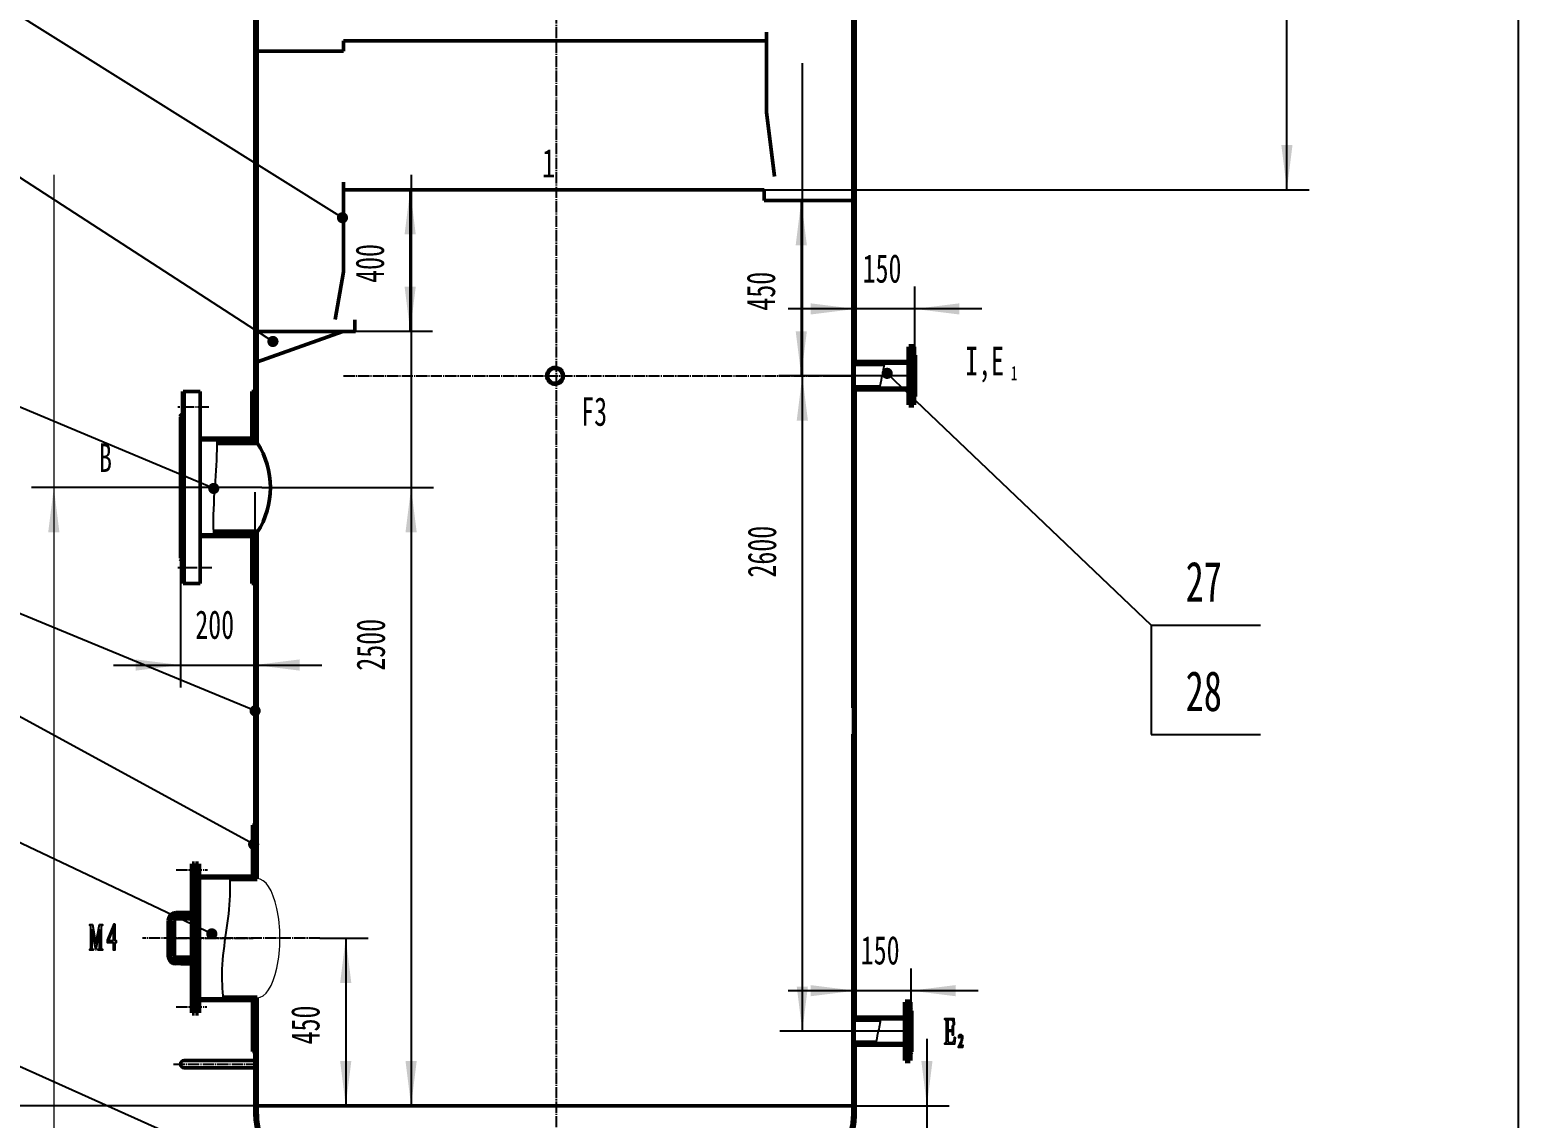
# Model space of a CAD drawing. Header units: millimetres. Extents: x -8910 to 8910, y -12615 to 12615.
# Drawn here: x -6605 to -2606, y -8583 to -5659 of the extents above; entities that cross this region are included whole.
import ezdxf

# ---------------------------------------------------------------- set-up
doc = ezdxf.new("R2010")
doc.units = ezdxf.units.MM
doc.linetypes.add('EB_DASH', pattern=[6, 3, -3])
doc.linetypes.add('EB_DASHDOT', pattern=[39, 30, -3, 3, -3])
for name, color, linetype, lineweight in [('CAXA0', 7, 'Continuous', 50), ('CAXA1', 1, 'EB_DASHDOT', 25), ('CAXA2', 6, 'EB_DASH', 25), ('CAXA3', 7, 'Continuous', 25), ('CAXA4', 3, 'Continuous', 15)]:
    doc.layers.add(name, color=color, linetype=linetype, lineweight=lineweight)
doc.styles.add('UserTxtStyle1', font='FSGB2312.ttf', dxfattribs={"width": 0.667})
doc.styles.add('标准', font='FSGB2312.ttf', dxfattribs={"width": 0.667})
doc.dimstyles.new('标准', dxfattribs={"dimtxt": 3.5, "dimasz": 4, "dimexe": 2, "dimexo": 0, "dimtad": 1, "dimdsep": 46, "dimtxsty": '标准', "dimcen": 0, "dimdle": 6, "dimaunit": 1, "dimazin": 2, "dimtfac": 1, "dimtdec": 3, "dimtmove": 0, "dimatfit": 3, "dimfxl": 0, "dimtolj": 1, "dimtzin": 0, "dimarcsym": 0})

# ---------------------------------------------------------------- blocks, each defined once
blk = doc.blocks.new('*CAXBLOCK46')
at = {"layer": 'CAXA4', "linetype": 'Continuous', "lineweight": 25, "transparency": 16777216}
for points in [[(-6200.5, -7365.3), (-6320.5, -7380.3), (-6320.5, -7350.3)], [(-6000.5, -7365.3), (-5880.5, -7380.3), (-5880.5, -7350.3)]]:
    blk.add_hatch(color=0, dxfattribs=at).paths.add_polyline_path(points, flags=0)
at = {"layer": 'CAXA4', "color": 0, "linetype": 'Continuous', "lineweight": 25, "transparency": 16777216}
for p, q in [((-6000.5, -6901.5), (-6000.5, -7425.3)), ((-6200.5, -7078.2), (-6200.5, -7425.3)), ((-6380.5, -7365.3), (-5820.5, -7365.3))]:
    blk.add_line(p, q, dxfattribs=at)
at = {"layer": 'CAXA4', "color": 0, "linetype": 'Continuous', "lineweight": 25, "transparency": 16777216, "insert": (-6160.6, -7218.4), "char_height": 76.6, "attachment_point": 1, "style": '标准'}
blk.add_mtext('\\fFangSong_GB2312|b0|i0|p34;200', dxfattribs=at)
blk = doc.blocks.new('*CAXBLOCK1112')
at = {"layer": 'CAXA4', "linetype": 'Continuous', "lineweight": 25, "transparency": 16777216}
for points in [[(-4532.6, -6118), (-4547.6, -6238), (-4517.6, -6238)], [(-4532.6, -6588.7), (-4547.6, -6468.7), (-4517.6, -6468.7)]]:
    blk.add_hatch(color=0, dxfattribs=at).paths.add_polyline_path(points, flags=0)
at = {"layer": 'CAXA4', "color": 0, "linetype": 'Continuous', "lineweight": 25, "transparency": 16777216}
for p, q in [((-4632.1, -6118), (-4472.6, -6118)), ((-4532.6, -6118), (-4532.6, -6588.7)), ((-4394.1, -6588.7), (-4592.6, -6588.7))]:
    blk.add_line(p, q, dxfattribs=at)
at = {"layer": 'CAXA4', "color": 0, "linetype": 'Continuous', "lineweight": 25, "transparency": 16777216, "insert": (-4679.5, -6413.5), "char_height": 76.6, "attachment_point": 1, "rotation": 90, "style": '标准'}
blk.add_mtext('\\fFangSong_GB2312|b0|i0|p34;450', dxfattribs=at)
blk = doc.blocks.new('*CAXBLOCK1919')
at = {"layer": 'CAXA4', "linetype": 'Continuous', "lineweight": 25, "transparency": 16777216}
for points in [[(-4387.7, -6408.9), (-4507.7, -6393.9), (-4507.7, -6423.9)], [(-4227.7, -6408.9), (-4107.7, -6393.9), (-4107.7, -6423.9)]]:
    blk.add_hatch(color=0, dxfattribs=at).paths.add_polyline_path(points, flags=0)
at = {"layer": 'CAXA4', "color": 0, "linetype": 'Continuous', "lineweight": 25, "transparency": 16777216}
for p, q in [((-4387.7, -6938.7), (-4387.7, -6348.9)), ((-4227.7, -6533.5), (-4227.7, -6348.9)), ((-4047.7, -6408.9), (-4567.7, -6408.9))]:
    blk.add_line(p, q, dxfattribs=at)
at = {"layer": 'CAXA4', "color": 0, "linetype": 'Continuous', "lineweight": 25, "transparency": 16777216, "insert": (-4367.7, -6261.9), "char_height": 76.6, "attachment_point": 1, "style": 'UserTxtStyle1'}
blk.add_mtext('\\fFangSong_GB2312|b0|i0|p34;150', dxfattribs=at)
blk = doc.blocks.new('CAXBLOCK29')
at = {"layer": 'CAXA4', "attachment_point": 1, "style": '标准'}
for s, insert, char_height in [('\\fFangSong_GB2312|b0|i0|p34;I,E', (-4092.1, -6510.5), 76.6), ('\\fFangSong_GB2312|b0|i0|p34;1', (-3969.2, -6562.1), 38.3)]:
    blk.add_mtext(s, dxfattribs=dict(at, insert=insert, char_height=char_height))
blk = doc.blocks.new('*CAXBLOCK4746')
at = {"layer": 'CAXA4', "linetype": 'Continuous', "lineweight": 25, "transparency": 16777216}
for points in [[(-5583.4, -6088.7), (-5568.4, -6208.7), (-5598.4, -6208.7)], [(-5583.4, -6469.1), (-5568.4, -6349.1), (-5598.4, -6349.1)]]:
    blk.add_hatch(color=0, dxfattribs=at).paths.add_polyline_path(points, flags=0)
at = {"layer": 'CAXA4', "color": 0, "linetype": 'Continuous', "lineweight": 25, "transparency": 16777216}
for p, q in [((-5762.1, -6088.7), (-5523.4, -6088.7)), ((-5583.4, -6469.1), (-5583.4, -6088.7)), ((-5730.6, -6469.1), (-5523.4, -6469.1))]:
    blk.add_line(p, q, dxfattribs=at)
at = {"layer": 'CAXA4', "color": 0, "linetype": 'Continuous', "lineweight": 25, "transparency": 16777216, "insert": (-5730.4, -6338.9), "char_height": 76.6, "attachment_point": 1, "rotation": 90, "style": 'UserTxtStyle1'}
blk.add_mtext('\\fFangSong_GB2312|b0|i0|p34;400', dxfattribs=at)
blk = doc.blocks.new('CAXBLOCK50', base_point=(-7712, -6344))
at = {"layer": 'CAXA0', "linetype": 'Continuous', "lineweight": 25}
blk.add_hatch(color=0, dxfattribs=at).paths.add_polyline_path([(-6096.2, -6891), (-6096.4, -6888.7), (-6096.9, -6886.4), (-6097.8, -6884.2), (-6099, -6882.2), (-6100.6, -6880.4), (-6102.4, -6878.9), (-6104.4, -6877.7), (-6106.5, -6876.8), (-6108.8, -6876.2), (-6111.2, -6876), (-6113.5, -6876.2), (-6115.8, -6876.8), (-6118, -6877.7), (-6120, -6878.9), (-6121.8, -6880.4), (-6123.3, -6882.2), (-6124.5, -6884.2), (-6125.4, -6886.4), (-6126, -6888.7), (-6126.2, -6891), (-6126, -6893.4), (-6125.4, -6895.7), (-6124.5, -6897.8), (-6123.3, -6899.9), (-6121.8, -6901.6), (-6120, -6903.2), (-6118, -6904.4), (-6115.8, -6905.3), (-6113.5, -6905.9), (-6111.2, -6906), (-6108.8, -6905.9), (-6106.5, -6905.3), (-6104.4, -6904.4), (-6102.4, -6903.2), (-6100.6, -6901.6), (-6099, -6899.9), (-6097.8, -6897.8), (-6096.9, -6895.7), (-6096.4, -6893.4)], flags=0)
at = {"layer": 'CAXA0', "color": 0, "linetype": 'Continuous', "lineweight": 25}
for p, q in [((-7418, -6344), (-7712, -6344)), ((-6111.2, -6891), (-7418, -6344))]:
    blk.add_line(p, q, dxfattribs=at)
at = {"layer": 'CAXA0', "color": 0, "linetype": 'Continuous', "lineweight": 25, "insert": (-7589.6, -6173.5), "char_height": 107.3, "attachment_point": 1, "style": '标准'}
blk.add_mtext('\\fFangSong_GB2312|b0|i0|p34;9', dxfattribs=at)
blk = doc.blocks.new('CAXBLOCK51', base_point=(-7712, -6050))
at = {"layer": 'CAXA0', "color": 0, "linetype": 'Continuous', "lineweight": 25}
for p, q in [((-7418, -6050), (-7712, -6050)), ((-7418, -6344), (-7418, -6050))]:
    blk.add_line(p, q, dxfattribs=at)
at = {"layer": 'CAXA0', "color": 0, "linetype": 'Continuous', "lineweight": 25, "insert": (-7619.4, -5879.5), "char_height": 107.3, "attachment_point": 1, "style": '标准'}
blk.add_mtext('\\fFangSong_GB2312|b0|i0|p34;10', dxfattribs=at)
blk = doc.blocks.new('CAXBLOCK49', base_point=(-6111.2, -6891))
at = {"layer": 'CAXA0', "color": 0, "linetype": 'Continuous', "lineweight": 70}
for name, p in [('CAXBLOCK51', (-7712, -6050)), ('CAXBLOCK50', (-7712, -6344))]:
    blk.add_blockref(name, p, dxfattribs=at)
blk = doc.blocks.new('CAXBLOCK53', base_point=(-7712, -5547.6))
at = {"layer": 'CAXA0', "linetype": 'Continuous', "lineweight": 25}
blk.add_hatch(color=0, dxfattribs=at).paths.add_polyline_path([(-5937, -6496.3), (-5937.2, -6494), (-5937.8, -6491.7), (-5938.7, -6489.5), (-5939.9, -6487.5), (-5941.4, -6485.7), (-5943.2, -6484.2), (-5945.2, -6483), (-5947.4, -6482.1), (-5949.7, -6481.5), (-5952, -6481.3), (-5954.4, -6481.5), (-5956.7, -6482.1), (-5958.9, -6483), (-5960.9, -6484.2), (-5962.7, -6485.7), (-5964.2, -6487.5), (-5965.4, -6489.5), (-5966.3, -6491.7), (-5966.9, -6494), (-5967, -6496.3), (-5966.9, -6498.7), (-5966.3, -6501), (-5965.4, -6503.1), (-5964.2, -6505.1), (-5962.7, -6506.9), (-5960.9, -6508.5), (-5958.9, -6509.7), (-5956.7, -6510.6), (-5954.4, -6511.1), (-5952, -6511.3), (-5949.7, -6511.1), (-5947.4, -6510.6), (-5945.2, -6509.7), (-5943.2, -6508.5), (-5941.4, -6506.9), (-5939.9, -6505.1), (-5938.7, -6503.1), (-5937.8, -6501), (-5937.2, -6498.7)], flags=0)
at = {"layer": 'CAXA0', "color": 0, "linetype": 'Continuous', "lineweight": 25}
for p, q in [((-7418, -5547.6), (-7712, -5547.6)), ((-5952, -6496.3), (-7418, -5547.6))]:
    blk.add_line(p, q, dxfattribs=at)
at = {"layer": 'CAXA0', "color": 0, "linetype": 'Continuous', "lineweight": 25, "insert": (-7619.4, -5377.2), "char_height": 107.3, "attachment_point": 1, "style": '标准'}
blk.add_mtext('\\fFangSong_GB2312|b0|i0|p34;11', dxfattribs=at)
blk = doc.blocks.new('CAXBLOCK52', base_point=(-5952, -6496.3))
at = {"layer": 'CAXA0', "color": 0, "linetype": 'ByBlock', "lineweight": -2}
blk.add_blockref('CAXBLOCK53', (-7712, -5547.6), dxfattribs=at)
blk = doc.blocks.new('CAXBLOCK55', base_point=(-7712, -5132.1))
at = {"layer": 'CAXA0', "linetype": 'Continuous', "lineweight": 25}
blk.add_hatch(color=0, dxfattribs=at).paths.add_polyline_path([(-5750.2, -6163.9), (-5750.4, -6161.6), (-5751, -6159.3), (-5751.9, -6157.1), (-5753.1, -6155.1), (-5754.6, -6153.3), (-5756.4, -6151.8), (-5758.4, -6150.6), (-5760.6, -6149.7), (-5762.9, -6149.1), (-5765.2, -6148.9), (-5767.6, -6149.1), (-5769.9, -6149.7), (-5772.1, -6150.6), (-5774.1, -6151.8), (-5775.8, -6153.3), (-5777.4, -6155.1), (-5778.6, -6157.1), (-5779.5, -6159.3), (-5780.1, -6161.6), (-5780.2, -6163.9), (-5780.1, -6166.3), (-5779.5, -6168.6), (-5778.6, -6170.7), (-5777.4, -6172.7), (-5775.8, -6174.5), (-5774.1, -6176.1), (-5772.1, -6177.3), (-5769.9, -6178.2), (-5767.6, -6178.7), (-5765.2, -6178.9), (-5762.9, -6178.7), (-5760.6, -6178.2), (-5758.4, -6177.3), (-5756.4, -6176.1), (-5754.6, -6174.5), (-5753.1, -6172.7), (-5751.9, -6170.7), (-5751, -6168.6), (-5750.4, -6166.3)], flags=0)
at = {"layer": 'CAXA0', "color": 0, "linetype": 'Continuous', "lineweight": 25}
for p, q in [((-7418, -5132.1), (-7712, -5132.1)), ((-5765.2, -6163.9), (-7418, -5132.1))]:
    blk.add_line(p, q, dxfattribs=at)
at = {"layer": 'CAXA0', "color": 0, "linetype": 'Continuous', "lineweight": 25, "insert": (-7619.4, -4961.7), "char_height": 107.3, "attachment_point": 1, "style": '标准'}
blk.add_mtext('\\fFangSong_GB2312|b0|i0|p34;12', dxfattribs=at)
blk = doc.blocks.new('CAXBLOCK54', base_point=(-5765.2, -6163.9))
at = {"layer": 'CAXA0', "color": 0, "linetype": 'ByBlock', "lineweight": -2}
blk.add_blockref('CAXBLOCK55', (-7712, -5132.1), dxfattribs=at)
blk = doc.blocks.new('CAXBLOCK78', base_point=(-3298.5, -7258.1))
at = {"layer": 'CAXA0', "linetype": 'Continuous', "lineweight": 25}
blk.add_hatch(color=0, dxfattribs=at).paths.add_polyline_path([(-4287, -6582), (-4287.1, -6579.6), (-4287.7, -6577.3), (-4288.6, -6575.2), (-4289.8, -6573.2), (-4291.3, -6571.4), (-4293.1, -6569.8), (-4295.1, -6568.6), (-4297.3, -6567.7), (-4299.6, -6567.2), (-4302, -6567), (-4304.3, -6567.2), (-4306.6, -6567.7), (-4308.8, -6568.6), (-4310.8, -6569.8), (-4312.6, -6571.4), (-4314.1, -6573.2), (-4315.3, -6575.2), (-4316.2, -6577.3), (-4316.8, -6579.6), (-4317, -6582), (-4316.8, -6584.3), (-4316.2, -6586.6), (-4315.3, -6588.8), (-4314.1, -6590.8), (-4312.6, -6592.6), (-4310.8, -6594.1), (-4308.8, -6595.3), (-4306.6, -6596.2), (-4304.3, -6596.8), (-4302, -6597), (-4299.6, -6596.8), (-4297.3, -6596.2), (-4295.1, -6595.3), (-4293.1, -6594.1), (-4291.3, -6592.6), (-4289.8, -6590.8), (-4288.6, -6588.8), (-4287.7, -6586.6), (-4287.1, -6584.3)], flags=0)
at = {"layer": 'CAXA0', "color": 0, "linetype": 'Continuous', "lineweight": 25}
for p, q in [((-4302, -6582), (-3592.5, -7258.1)), ((-3592.5, -7258.1), (-3298.5, -7258.1))]:
    blk.add_line(p, q, dxfattribs=at)
at = {"layer": 'CAXA0', "color": 0, "linetype": 'Continuous', "lineweight": 25, "insert": (-3499.9, -7087.6), "char_height": 107.3, "attachment_point": 1, "style": '标准'}
blk.add_mtext('\\fFangSong_GB2312|b0|i0|p34;27', dxfattribs=at)
blk = doc.blocks.new('CAXBLOCK79', base_point=(-3298.5, -7552.1))
at = {"layer": 'CAXA0', "color": 0, "linetype": 'Continuous', "lineweight": 25}
for p, q in [((-3592.5, -7258.1), (-3592.5, -7552.1)), ((-3592.5, -7552.1), (-3298.5, -7552.1))]:
    blk.add_line(p, q, dxfattribs=at)
at = {"layer": 'CAXA0', "color": 0, "linetype": 'Continuous', "lineweight": 25, "insert": (-3499.9, -7381.6), "char_height": 107.3, "attachment_point": 1, "style": '标准'}
blk.add_mtext('\\fFangSong_GB2312|b0|i0|p34;28', dxfattribs=at)
blk = doc.blocks.new('CAXBLOCK77', base_point=(-4302, -6582))
at = {"layer": 'CAXA0', "color": 0, "linetype": 'Continuous', "lineweight": 70}
for name, p in [('CAXBLOCK78', (-3298.5, -7258.1)), ('CAXBLOCK79', (-3298.5, -7552.1))]:
    blk.add_blockref(name, p, dxfattribs=at)
blk = doc.blocks.new('*CAXBLOCK137136')
at = {"layer": 'CAXA0', "linetype": 'Continuous', "lineweight": 25, "transparency": 16777216}
for points in [[(-3227.8, -2488.7), (-3212.8, -2608.7), (-3242.8, -2608.7)], [(-3227.8, -6088.7), (-3212.8, -5968.7), (-3242.8, -5968.7)]]:
    blk.add_hatch(color=0, dxfattribs=at).paths.add_polyline_path(points, flags=0)
at = {"layer": 'CAXA0', "color": 0, "linetype": 'Continuous', "lineweight": 25, "transparency": 16777216}
for p, q in [((-4626.1, -2488.7), (-3167.8, -2488.7)), ((-3227.8, -6088.7), (-3227.8, -2488.7)), ((-4632.1, -6088.7), (-3167.8, -6088.7))]:
    blk.add_line(p, q, dxfattribs=at)
at = {"layer": 'CAXA0', "color": 0, "linetype": 'Continuous', "lineweight": 25, "transparency": 16777216, "insert": (-3390.4, -4605), "char_height": 105, "attachment_point": 1, "rotation": 90, "style": '标准'}
blk.add_mtext('\\fFangSong_GB2312|b0|i0|p34;13*500=6500', dxfattribs=at)
blk = doc.blocks.new('CAXBLOCK140', base_point=(-7712, -7076.3))
at = {"layer": 'CAXA0', "linetype": 'Continuous', "lineweight": 25}
blk.add_hatch(color=0, dxfattribs=at).paths.add_polyline_path([(-5988.9, -7846.8), (-5989.1, -7844.5), (-5989.6, -7842.2), (-5990.5, -7840), (-5991.7, -7838), (-5993.3, -7836.2), (-5995.1, -7834.7), (-5997.1, -7833.5), (-5999.2, -7832.6), (-6001.5, -7832), (-6003.9, -7831.8), (-6006.2, -7832), (-6008.5, -7832.6), (-6010.7, -7833.5), (-6012.7, -7834.7), (-6014.5, -7836.2), (-6016, -7838), (-6017.2, -7840), (-6018.1, -7842.2), (-6018.7, -7844.5), (-6018.9, -7846.8), (-6018.7, -7849.2), (-6018.1, -7851.5), (-6017.2, -7853.7), (-6016, -7855.7), (-6014.5, -7857.4), (-6012.7, -7859), (-6010.7, -7860.2), (-6008.5, -7861.1), (-6006.2, -7861.7), (-6003.9, -7861.8), (-6001.5, -7861.7), (-5999.2, -7861.1), (-5997.1, -7860.2), (-5995.1, -7859), (-5993.3, -7857.4), (-5991.7, -7855.7), (-5990.5, -7853.7), (-5989.6, -7851.5), (-5989.1, -7849.2)], flags=0)
at = {"layer": 'CAXA0', "color": 0, "linetype": 'Continuous', "lineweight": 25}
for p, q in [((-7418, -7076.3), (-7712, -7076.3)), ((-6003.9, -7846.8), (-7418, -7076.3))]:
    blk.add_line(p, q, dxfattribs=at)
at = {"layer": 'CAXA0', "color": 0, "linetype": 'Continuous', "lineweight": 25, "insert": (-7589.6, -6905.9), "char_height": 107.3, "attachment_point": 1, "style": '标准'}
blk.add_mtext('\\fFangSong_GB2312|b0|i0|p34;7', dxfattribs=at)
blk = doc.blocks.new('CAXBLOCK141', base_point=(-7712, -7470.4))
at = {"layer": 'CAXA0', "linetype": 'Continuous', "lineweight": 25}
blk.add_hatch(color=0, dxfattribs=at).paths.add_polyline_path([(-6101.2, -8087.4), (-6101.4, -8085), (-6101.9, -8082.7), (-6102.8, -8080.6), (-6104, -8078.6), (-6105.6, -8076.8), (-6107.4, -8075.2), (-6109.4, -8074), (-6111.5, -8073.1), (-6113.8, -8072.6), (-6116.2, -8072.4), (-6118.5, -8072.6), (-6120.8, -8073.1), (-6123, -8074), (-6125, -8075.2), (-6126.8, -8076.8), (-6128.3, -8078.6), (-6129.5, -8080.6), (-6130.5, -8082.7), (-6131, -8085), (-6131.2, -8087.4), (-6131, -8089.7), (-6130.5, -8092), (-6129.5, -8094.2), (-6128.3, -8096.2), (-6126.8, -8098), (-6125, -8099.5), (-6123, -8100.7), (-6120.8, -8101.6), (-6118.5, -8102.2), (-6116.2, -8102.4), (-6113.8, -8102.2), (-6111.5, -8101.6), (-6109.4, -8100.7), (-6107.4, -8099.5), (-6105.6, -8098), (-6104, -8096.2), (-6102.8, -8094.2), (-6101.9, -8092), (-6101.4, -8089.7)], flags=0)
at = {"layer": 'CAXA0', "color": 0, "linetype": 'Continuous', "lineweight": 25}
for p, q in [((-7418, -7470.4), (-7712, -7470.4)), ((-6116.2, -8087.4), (-7418, -7470.4))]:
    blk.add_line(p, q, dxfattribs=at)
at = {"layer": 'CAXA0', "color": 0, "linetype": 'Continuous', "lineweight": 25, "insert": (-7589.6, -7300), "char_height": 107.3, "attachment_point": 1, "style": '标准'}
blk.add_mtext('\\fFangSong_GB2312|b0|i0|p34;6', dxfattribs=at)
blk = doc.blocks.new('CAXBLOCK142', base_point=(-7712, -8092.3))
at = {"layer": 'CAXA0', "linetype": 'Continuous', "lineweight": 25}
blk.add_hatch(color=0, dxfattribs=at).paths.add_polyline_path([(-5859.6, -8783.3), (-5859.7, -8781), (-5860.3, -8778.7), (-5861.2, -8776.5), (-5862.4, -8774.5), (-5863.9, -8772.7), (-5865.7, -8771.2), (-5867.7, -8769.9), (-5869.9, -8769), (-5872.2, -8768.5), (-5874.6, -8768.3), (-5876.9, -8768.5), (-5879.2, -8769), (-5881.4, -8769.9), (-5883.4, -8771.2), (-5885.2, -8772.7), (-5886.7, -8774.5), (-5887.9, -8776.5), (-5888.8, -8778.7), (-5889.4, -8781), (-5889.6, -8783.3), (-5889.4, -8785.7), (-5888.8, -8787.9), (-5887.9, -8790.1), (-5886.7, -8792.1), (-5885.2, -8793.9), (-5883.4, -8795.4), (-5881.4, -8796.7), (-5879.2, -8797.6), (-5876.9, -8798.1), (-5874.6, -8798.3), (-5872.2, -8798.1), (-5869.9, -8797.6), (-5867.7, -8796.7), (-5865.7, -8795.4), (-5863.9, -8793.9), (-5862.4, -8792.1), (-5861.2, -8790.1), (-5860.3, -8787.9), (-5859.7, -8785.7)], flags=0)
at = {"layer": 'CAXA0', "color": 0, "linetype": 'Continuous', "lineweight": 25}
for p, q in [((-7418, -8092.3), (-7712, -8092.3)), ((-5874.6, -8783.3), (-7418, -8092.3))]:
    blk.add_line(p, q, dxfattribs=at)
at = {"layer": 'CAXA0', "color": 0, "linetype": 'Continuous', "lineweight": 25, "insert": (-7589.6, -7921.9), "char_height": 107.3, "attachment_point": 1, "style": '标准'}
blk.add_mtext('\\fFangSong_GB2312|b0|i0|p34;5', dxfattribs=at)
blk = doc.blocks.new('CAXBLOCK143', base_point=(-7712, -8551.3))
at = {"layer": 'CAXA0', "linetype": 'Continuous', "lineweight": 25}
blk.add_hatch(color=0, dxfattribs=at).paths.add_polyline_path([(-5977.9, -9499), (-5978.1, -9496.6), (-5978.6, -9494.3), (-5979.5, -9492.2), (-5980.8, -9490.2), (-5982.3, -9488.4), (-5984.1, -9486.8), (-5986.1, -9485.6), (-5988.3, -9484.7), (-5990.6, -9484.2), (-5992.9, -9484), (-5995.2, -9484.2), (-5997.5, -9484.7), (-5999.7, -9485.6), (-6001.7, -9486.8), (-6003.5, -9488.4), (-6005, -9490.2), (-6006.3, -9492.2), (-6007.2, -9494.3), (-6007.7, -9496.6), (-6007.9, -9499), (-6007.7, -9501.3), (-6007.2, -9503.6), (-6006.3, -9505.8), (-6005, -9507.8), (-6003.5, -9509.6), (-6001.7, -9511.1), (-5999.7, -9512.3), (-5997.5, -9513.3), (-5995.2, -9513.8), (-5992.9, -9514), (-5990.6, -9513.8), (-5988.3, -9513.3), (-5986.1, -9512.3), (-5984.1, -9511.1), (-5982.3, -9509.6), (-5980.8, -9507.8), (-5979.5, -9505.8), (-5978.6, -9503.6), (-5978.1, -9501.3)], flags=0)
at = {"layer": 'CAXA0', "color": 0, "linetype": 'Continuous', "lineweight": 25}
for p, q in [((-7418, -8551.3), (-7712, -8551.3)), ((-5992.9, -9499), (-7418, -8551.3))]:
    blk.add_line(p, q, dxfattribs=at)
at = {"layer": 'CAXA0', "color": 0, "linetype": 'Continuous', "lineweight": 25, "insert": (-7589.6, -8380.9), "char_height": 107.3, "attachment_point": 1, "style": '标准'}
blk.add_mtext('\\fFangSong_GB2312|b0|i0|p34;4', dxfattribs=at)
blk = doc.blocks.new('CAXBLOCK148', base_point=(-4112.8, -8349.4))
at = {"layer": 'CAXA0', "color": 0, "linetype": 'ByBlock', "lineweight": -2}
blk.add_lwpolyline([(-4107.1, -8389), (-4101.7, -8389), (-4101, -8388.8), (-4100.4, -8388.3), (-4099.8, -8387.4), (-4099.3, -8386.1), (-4098.4, -8386.1), (-4099.8, -8392.3), (-4110.1, -8392.3), (-4110.1, -8391), (-4107.2, -8385.1), (-4104.7, -8379.7), (-4103.1, -8375.5), (-4102.2, -8371.8), (-4101.9, -8368.2), (-4102, -8364.9), (-4102.5, -8362.3), (-4103.5, -8360.7), (-4105, -8360.1), (-4106.5, -8360.6), (-4107.6, -8362.1), (-4108.3, -8364), (-4108.6, -8365.5), (-4108.7, -8366.9), (-4109.5, -8366.9), (-4109.3, -8364), (-4108.9, -8361.4), (-4108, -8359.4), (-4106.9, -8358), (-4105.6, -8357.3), (-4104.3, -8357.2), (-4103.1, -8357.3), (-4101.9, -8358.2), (-4100.6, -8360.1), (-4099.7, -8363.1), (-4099.4, -8367.1), (-4099.9, -8371.7), (-4101.3, -8376.5), (-4103.2, -8381.1), (-4105.1, -8385.2), (-4107.1, -8389)], dxfattribs=at)
blk = doc.blocks.new('CAXBLOCK149', base_point=(-4150.4, -8297.8))
at = {"layer": 'CAXA0', "color": 0, "linetype": 'ByBlock', "lineweight": -2}
blk.add_lwpolyline([(-4123.3, -8331.4), (-4124.1, -8326.1), (-4125, -8321.8), (-4126.2, -8319.7), (-4127.4, -8318.7), (-4138.6, -8318.7), (-4138.6, -8345.3), (-4135.2, -8345.3), (-4132.2, -8345.3), (-4130, -8345.3), (-4128.2, -8345.3), (-4127.4, -8344.1), (-4126.7, -8342.2), (-4126.3, -8338.8), (-4126, -8334.7), (-4124.4, -8334.7), (-4124.4, -8359.3), (-4126, -8359.3), (-4126.3, -8355.6), (-4126.7, -8352.5), (-4127.5, -8350.7), (-4128.5, -8349.4), (-4131.8, -8349.4), (-4134.7, -8349.4), (-4136.8, -8349.4), (-4138.6, -8349.4), (-4138.6, -8375.7), (-4138.2, -8377.5), (-4137.5, -8378.9), (-4136.1, -8379.4), (-4134.5, -8379.4), (-4129.7, -8379.4), (-4125.8, -8378.6), (-4123.6, -8376.3), (-4122.3, -8373), (-4121.4, -8369.1), (-4120.6, -8365), (-4118.9, -8365.8), (-4121.4, -8383.5), (-4147.3, -8383.5), (-4147.3, -8381), (-4146, -8381), (-4144.7, -8380.5), (-4143.7, -8378.9), (-4142.7, -8376.9), (-4142.7, -8321.6), (-4143.2, -8319.3), (-4144.1, -8317.6), (-4145.6, -8317), (-4147.3, -8317), (-4147.3, -8314.6), (-4122.5, -8314.6), (-4121.6, -8331.4), (-4123.3, -8331.4)], dxfattribs=at)
blk = doc.blocks.new('CAXBLOCK150', base_point=(-6401.5, -8045.4))
at = {"layer": 'CAXA0', "color": 0, "linetype": 'ByBlock', "lineweight": -2}
for points in [[(-6376.7, -8060.6), (-6376.7, -8104.8), (-6372.8, -8104.8), (-6372.8, -8111.4), (-6376.7, -8111.4), (-6376.7, -8131.1), (-6380.8, -8131.1), (-6380.8, -8111.4), (-6396.3, -8111.4), (-6396.3, -8104), (-6378.8, -8060.6), (-6376.7, -8060.6)], [(-6380.8, -8104.8), (-6380.8, -8070.8), (-6393.9, -8104.8), (-6380.8, -8104.8)]]:
    blk.add_lwpolyline(points, dxfattribs=at)
blk = doc.blocks.new('CAXBLOCK151', base_point=(-6444.2, -8045.4))
at = {"layer": 'CAXA0', "color": 0, "linetype": 'ByBlock', "lineweight": -2}
blk.add_lwpolyline([(-6417.9, -8124.9), (-6417.9, -8076.1), (-6428.3, -8130.3), (-6438.7, -8076.1), (-6438.7, -8124.1), (-6438.5, -8126.4), (-6437.8, -8128.1), (-6436.5, -8128.6), (-6434.9, -8128.6), (-6434.9, -8131.1), (-6443.9, -8131.1), (-6443.9, -8128.6), (-6442.8, -8128.6), (-6441.9, -8128.1), (-6441.5, -8126.6), (-6441.2, -8124.5), (-6441.2, -8069.2), (-6441.2, -8066.9), (-6441.5, -8065.2), (-6442.6, -8064.7), (-6443.9, -8064.7), (-6443.9, -8062.2), (-6436.8, -8062.2), (-6427.5, -8113), (-6418.2, -8062.2), (-6410.3, -8062.2), (-6410.3, -8064.7), (-6412.1, -8064.7), (-6413.4, -8065.3), (-6413.8, -8067.3), (-6413.8, -8070), (-6413.8, -8125.3), (-6413.6, -8127), (-6413, -8128.2), (-6411.8, -8128.6), (-6410.3, -8128.6), (-6410.3, -8131.1), (-6421.2, -8131.1), (-6421.2, -8128.6), (-6419.9, -8128.6), (-6418.8, -8128.2), (-6418.2, -8126.8), (-6417.9, -8124.9)], dxfattribs=at)
blk = doc.blocks.new('CAXBLOCK152', base_point=(-7718.4, -6899.7))
at = {"layer": 'CAXA0', "linetype": 'Continuous', "lineweight": 25}
blk.add_hatch(color=0, dxfattribs=at).paths.add_polyline_path([(-5985, -7488.3), (-5985.1, -7486), (-5985.7, -7483.7), (-5986.6, -7481.5), (-5987.8, -7479.5), (-5989.4, -7477.7), (-5991.1, -7476.2), (-5993.2, -7474.9), (-5995.3, -7474), (-5997.6, -7473.5), (-6000, -7473.3), (-6002.3, -7473.5), (-6004.6, -7474), (-6006.8, -7474.9), (-6008.8, -7476.2), (-6010.6, -7477.7), (-6012.1, -7479.5), (-6013.3, -7481.5), (-6014.2, -7483.7), (-6014.8, -7486), (-6015, -7488.3), (-6014.8, -7490.7), (-6014.2, -7492.9), (-6013.3, -7495.1), (-6012.1, -7497.1), (-6010.6, -7498.9), (-6008.8, -7500.4), (-6006.8, -7501.7), (-6004.6, -7502.6), (-6002.3, -7503.1), (-6000, -7503.3), (-5997.6, -7503.1), (-5995.3, -7502.6), (-5993.2, -7501.7), (-5991.1, -7500.4), (-5989.4, -7498.9), (-5987.8, -7497.1), (-5986.6, -7495.1), (-5985.7, -7492.9), (-5985.1, -7490.7)], flags=0)
at = {"layer": 'CAXA0', "color": 0, "linetype": 'Continuous', "lineweight": 25}
for p, q in [((-7424.4, -6899.7), (-7718.4, -6899.7)), ((-6000, -7488.3), (-7424.4, -6899.7))]:
    blk.add_line(p, q, dxfattribs=at)
at = {"layer": 'CAXA0', "color": 0, "linetype": 'Continuous', "lineweight": 25, "insert": (-7596, -6729.3), "char_height": 107.3, "attachment_point": 1, "style": '标准'}
blk.add_mtext('\\fFangSong_GB2312|b0|i0|p34;8', dxfattribs=at)

msp = doc.modelspace()

# ---------------------------------------------------------------- hatches: boundary and pattern name
at = {"layer": 'CAXA4', "linetype": 'Continuous', "lineweight": 25}
for points in [[(-4529.798, -6588.664), (-4544.798, -6708.664), (-4514.798, -6708.664)], [(-6540.836, -6888.627), (-6555.836, -7008.627), (-6525.836, -7008.627)], [(-5580.848, -6888.627), (-5595.848, -7008.627), (-5565.848, -7008.627)], [(-5756.506, -8099.043), (-5771.506, -8219.043), (-5741.506, -8219.043)], [(-4529.798, -8349.051), (-4544.798, -8229.051), (-4514.798, -8229.051)], [(-4387.679, -8239.945), (-4507.679, -8224.945), (-4507.679, -8254.945)], [(-4237.695, -8239.945), (-4117.695, -8224.945), (-4117.695, -8254.945)], [(-5756.506, -8549.043), (-5771.506, -8429.043), (-5741.506, -8429.043)], [(-5580.848, -8549.043), (-5595.848, -8429.043), (-5565.848, -8429.043)], [(-4195.061, -8549.043), (-4210.061, -8429.043), (-4180.061, -8429.043)]]:
    msp.add_hatch(color=256, dxfattribs=at).paths.add_polyline_path(points, flags=0)

# ---------------------------------------------------------------- linework, layer by layer
at = {"layer": 'CAXA0'}
for p, q in [((-4394.079, -7480.524), (-4394.079, 2146.024)), ((-5994.079, -2248.651), (-5994.079, -6576.651)), ((-5994.079, -6768.627), (-5994.079, -2248.651)), ((-4387.679, -6553.064), (-4387.679, -2499.4)), ((-4387.679, -2499.4), (-4387.679, -6553.064)), ((-6000.479, -4278.464), (-6000.479, -6571.851)), ((-6000.479, -6759.027), (-6000.479, -4285.672)), ((-4626.079, -5665.722), (-4626.079, -5880.24)), ((-5762.079, -5716.739), (-5994.079, -5716.739)), ((-5762.079, -5688.672), (-4626.079, -5688.672)), ((-5762.079, -5688.672), (-5762.079, -5716.739)), ((-4626.079, -5880.24), (-4604.761, -6053.33)), ((-5762.079, -6068.748), (-5762.079, -6309.509)), ((-5762.079, -6088.672), (-4632.079, -6088.672)), ((-4632.079, -6088.672), (-4632.079, -6117.988)), ((-4632.079, -6117.988), (-4394.079, -6117.988)), ((-5762.079, -6309.509), (-5784.74, -6436.992)), ((-5732.199, -6437.896), (-5732.199, -6469.11)), ((-5730.583, -6469.11), (-5996.199, -6469.11)), ((-5764.199, -6469.11), (-5996.199, -6551.829)), ((-6147.664, -6630.627), (-6193.264, -6630.627)), ((-6147.664, -7146.627), (-6147.664, -6630.627)), ((-6008.479, -6759.027), (-6008.479, -6630.627)), ((-6000.479, -6630.627), (-6008.479, -6630.627)), ((-4387.679, -7030.663), (-4387.679, -6624.264)), ((-4387.679, -6624.264), (-4387.679, -6938.664)), ((-6200.464, -6699.027), (-6200.464, -7078.227)), ((-6008.479, -7018.227), (-6008.479, -7146.627)), ((-6000.479, -7018.227), (-6000.479, -7547.22)), ((-6000.479, -7489.849), (-6000.479, -7018.227)), ((-5994.079, -7008.627), (-5994.079, -7547.22)), ((-5994.079, -7489.812), (-5994.079, -7008.627)), ((-4387.679, -7009.864), (-4387.679, -7547.22)), ((-4387.679, -7480.487), (-4387.679, -7009.864)), ((-6193.264, -7146.627), (-6147.664, -7146.627)), ((-6008.479, -7146.627), (-6000.479, -7146.627)), ((-6000.479, -7934.254), (-6000.479, -7547.22)), ((-6000.479, -7547.22), (-6000.479, -7934.254)), ((-5994.079, -7939.054), (-5994.079, -7543.625)), ((-5994.079, -7547.235), (-5994.079, -7939.054)), ((-4394.079, -8569.043), (-4394.079, -7550.949)), ((-4387.679, -8313.451), (-4387.679, -7546.918)), ((-4387.679, -7550.963), (-4387.679, -8313.451)), ((-6006.879, -7795.054), (-6000.479, -7795.054)), ((-6006.879, -7934.254), (-6006.879, -7795.054)), ((-6006.879, -8263.854), (-6006.879, -8403.054)), ((-6000.479, -8575.376), (-6000.479, -8263.854)), ((-6000.479, -8263.854), (-6000.479, -8549.043)), ((-5994.079, -8574.793), (-5994.079, -8259.054)), ((-5994.079, -8259.054), (-5994.079, -8549.043)), ((-4387.679, -8384.651), (-4387.679, -8569.043)), ((-4387.679, -8549.043), (-4387.679, -8384.651)), ((-6190.43, -8427.258), (-6000.43, -8427.258)), ((-6006.879, -8403.054), (-6000.479, -8403.054)), ((-6006.83, -8427.258), (-6000.43, -8427.258)), ((-6190.43, -8447.258), (-6000.43, -8447.258)), ((-5994.079, -8549.043), (-4394.079, -8549.043)), ((-4394.079, -8549.043), (-5994.079, -8549.043))]:
    msp.add_line(p, q, dxfattribs=at)
at = {"layer": 'CAXA0', "linetype": 'Continuous', "lineweight": 70}
for p, q in [((-6193.264, -6630.627), (-6193.264, -7146.627)), ((-6200.464, -6699.027), (-6193.264, -6691.827)), ((-5994.079, -6759.027), (-6147.664, -6759.027)), ((-5994.079, -6768.627), (-6102.474, -6768.627)), ((-5994.079, -7018.227), (-6147.664, -7018.227)), ((-5994.079, -7008.627), (-6112.027, -7008.627)), ((-6200.464, -7078.227), (-6193.264, -7085.427)), ((-6169.307, -7899.01), (-6169.307, -8299.592)), ((-6169.307, -7899.054), (-6162.907, -7899.054)), ((-6162.907, -7899.01), (-6162.907, -8299.592)), ((-6160.507, -7899.054), (-6152.106, -7899.054)), ((-6160.507, -7899.054), (-6154.107, -7899.054)), ((-6158.107, -7899.054), (-6158.107, -7898.783)), ((-6152.507, -7899.01), (-6152.507, -8269.836)), ((-6162.975, -7924.68), (-6160.533, -7924.68)), ((-6161.707, -7924.68), (-6161.707, -8273.428)), ((-6160.533, -7924.68), (-6160.533, -7933.034)), ((-6160.507, -7934.254), (-5994.079, -7934.254)), ((-6068.227, -7939.054), (-5994.079, -7939.054)), ((-6169.307, -8032.654), (-6212.507, -8032.654)), ((-6231.707, -8051.854), (-6231.707, -8148.732)), ((-6218.907, -8051.854), (-6218.907, -8146.254)), ((-6169.307, -8045.454), (-6212.507, -8045.454)), ((-6169.307, -8152.654), (-6212.507, -8152.654)), ((-6212.507, -8152.654), (-6169.307, -8152.654)), ((-6169.307, -8165.454), (-6212.507, -8165.454)), ((-6199.707, -8165.454), (-6169.307, -8165.454)), ((-6162.975, -8273.428), (-6160.533, -8273.428)), ((-6160.533, -8273.428), (-6160.533, -8265.074)), ((-6152.507, -8263.854), (-5994.079, -8263.854)), ((-6152.507, -8299.098), (-6152.507, -8263.854)), ((-6152.507, -8263.854), (-6152.507, -8299.592)), ((-6086.305, -8259.054), (-5994.079, -8259.054)), ((-6169.307, -8299.054), (-6162.907, -8299.054)), ((-6160.507, -8299.054), (-6152.106, -8299.054)), ((-6160.507, -8299.054), (-6154.107, -8299.054)), ((-6160.507, -8299.054), (-6154.107, -8299.054)), ((-6160.507, -8299.054), (-6154.107, -8299.054)), ((-6160.507, -8299.054), (-6154.107, -8299.054)), ((-6158.107, -8299.054), (-6158.107, -8299.325))]:
    msp.add_line(p, q, dxfattribs=at)
at = {"layer": 'CAXA0'}
for radius in [22.5, 20]:
    msp.add_circle((-5194.079, -6588.672), radius, dxfattribs=at)
for centre, radius, start, end in [((-6180.067, -6888.627), 221.34, 327.16972, 32.83028), ((-6190.43, -8437.258), 10, 90, 270)]:
    msp.add_arc(centre, radius, start, end, dxfattribs=at)
at = {"layer": 'CAXA0', "linetype": 'Continuous', "lineweight": 70}
for centre, radius, start, end in [((-6212.507, -8051.854), 19.2, 90, 180), ((-6212.507, -8051.854), 6.4, 90, 180), ((-6212.507, -8146.254), 19.2, 180, 270), ((-6212.507, -8146.254), 6.4, 180, 270), ((-6212.507, -8146.254), 6.4, 180, 270)]:
    msp.add_arc(centre, radius, start, end, dxfattribs=at)
at = {"layer": 'CAXA0', "lineweight": 20}
msp.add_ellipse((-5994.079, -8099.054), major_axis=(0, 160), ratio=0.38051559, start_param=3.14159265, end_param=6.28318531, dxfattribs=at)
at = {"layer": 'CAXA0'}
for points, weights in [([(-5257.679, -8974.178), (-6000.479, -8944.561), (-6000.479, -8569.043)], [0.96957629779, 0.723203241486, 1]), ([(-4387.679, -8569.043), (-4387.679, -8944.561), (-5130.479, -8974.178)], [1, 0.723203241486, 0.96957629779])]:
    msp.add_rational_spline(points, weights, degree=2, dxfattribs=at)
msp.add_rational_spline([(-4394.079, -8569.043), (-4394.079, -8969.043), (-5194.079, -8969.043), (-5994.079, -8969.043), (-5994.079, -8569.043)], [1, 0.707106781187, 1, 0.707106781187, 1], degree=2, knots=[0, 0, 0, 968.82050461, 968.82050461, 1937.64100921, 1937.64100921, 1937.64100921], dxfattribs=at)
at = {"layer": 'CAXA1', "linetype": 'EB_DASHDOT', "lineweight": 25}
for p, q in [((-5190.879, 11781.29), (-5190.879, -10560.357)), ((-4246.103, -6524.664), (-4225.303, -6524.664)), ((-4221.029, -6588.664), (-4428.747, -6588.664)), ((-6124.413, -6672.627), (-6207.664, -6672.627)), ((-4246.103, -6652.664), (-4225.303, -6652.664)), ((-5981.955, -6888.627), (-6245.361, -6888.627)), ((-6116.35, -7104.627), (-6207.664, -7104.627)), ((-4256.095, -8285.051), (-4235.295, -8285.051)), ((-4231.02, -8349.051), (-4438.738, -8349.051)), ((-6218.857, -8437.258), (-6000.43, -8437.258)), ((-4256.095, -8413.051), (-4235.295, -8413.051))]:
    msp.add_line(p, q, dxfattribs=at)
at = {"layer": 'CAXA1'}
for p, q in [((-5762.079, -6588.672), (-4394.079, -6588.672)), ((-4455.441, -6588.64), (-4394.079, -6588.64)), ((-5981.955, -6888.672), (-5873.611, -6888.672)), ((-5825.725, -8099.043), (-6302.878, -8099.043))]:
    msp.add_line(p, q, dxfattribs=at)
at = {"layer": 'CAXA1', "color": 1, "linetype": 'EB_DASHDOT', "lineweight": 25}
for p, q in [((-6211.783, -7915.054), (-6127.918, -7915.054)), ((-6225.307, -8051.854), (-6225.307, -8139.854)), ((-6212.507, -8039.054), (-6169.307, -8039.054)), ((-6211.783, -8099.054), (-6005.439, -8099.054)), ((-6212.507, -8159.054), (-6169.307, -8159.054)), ((-6206.107, -8159.054), (-6169.307, -8159.054)), ((-6211.783, -8283.054), (-6129.394, -8283.054))]:
    msp.add_line(p, q, dxfattribs=at)
at = {"layer": 'CAXA1', "color": 7, "linetype": 'Continuous', "lineweight": 70}
msp.add_line((-6160.507, -7899.01), (-6160.507, -8299.592), dxfattribs=at)
at = {"layer": 'CAXA1', "color": 1, "linetype": 'EB_DASHDOT', "lineweight": 25}
for centre, start, end in [((-6212.507, -8051.854), 90, 180), ((-6212.507, -8146.254), 180, 270)]:
    msp.add_arc(centre, 12.8, start, end, dxfattribs=at)
at = {"layer": 'CAXA2', "linetype": 'Continuous', "lineweight": 70}
for p, q in [((-6169.307, -7907.854), (-6162.907, -7907.854)), ((-6160.507, -7907.854), (-6152.507, -7907.854)), ((-6169.307, -7922.254), (-6162.907, -7922.254)), ((-6160.507, -7922.254), (-6152.507, -7922.254)), ((-6169.307, -8275.854), (-6162.907, -8275.854)), ((-6160.507, -8275.854), (-6152.507, -8275.854)), ((-6169.307, -8290.254), (-6162.907, -8290.254)), ((-6160.507, -8290.254), (-6152.507, -8290.254))]:
    msp.add_line(p, q, dxfattribs=at)
at = {"layer": 'CAXA3', "color": 3, "linetype": 'Continuous', "lineweight": 25}
msp.add_line((-2606.356, 12221.067), (-2606.356, -10517.043), dxfattribs=at)
at = {"layer": 'CAXA3', "linetype": 'Continuous', "lineweight": 25}
for p, q in [((-4394.079, -8569.043), (-4394.079, -4192.348)), ((-4394.079, -8575.96), (-4394.079, -4192.895)), ((-5994.079, -6576.651), (-5994.079, -5031.944)), ((-4387.679, -6553.064), (-4387.679, -5032.492))]:
    msp.add_line(p, q, dxfattribs=at)
at = {"layer": 'CAXA3', "linetype": 'Continuous', "lineweight": 70}
for p, q in [((-4243.703, -6510.664), (-4243.703, -6666.664)), ((-4230.103, -6510.664), (-4243.703, -6510.664)), ((-4230.103, -6666.664), (-4230.103, -6510.664)), ((-4243.703, -6553.064), (-4394.079, -6553.064)), ((-4310.123, -6556.664), (-4394.079, -6556.664)), ((-4227.703, -6533.464), (-4230.103, -6531.064)), ((-4227.703, -6643.864), (-4227.703, -6533.464)), ((-4322.21, -6620.664), (-4394.079, -6620.664)), ((-4243.703, -6624.264), (-4394.079, -6624.264)), ((-4243.703, -6666.664), (-4230.103, -6666.664)), ((-4227.703, -6643.864), (-4230.103, -6646.264)), ((-4253.695, -8271.051), (-4253.695, -8427.051)), ((-4240.095, -8271.051), (-4253.695, -8271.051)), ((-4240.095, -8427.051), (-4240.095, -8271.051)), ((-4253.695, -8313.451), (-4394.079, -8313.451)), ((-4320.114, -8317.051), (-4394.079, -8317.051)), ((-4237.695, -8293.851), (-4240.095, -8291.451)), ((-4237.695, -8404.251), (-4237.695, -8293.851)), ((-4332.202, -8381.051), (-4394.079, -8381.051)), ((-4253.695, -8384.651), (-4394.079, -8384.651)), ((-4253.695, -8427.051), (-4240.095, -8427.051)), ((-4237.695, -8404.251), (-4240.095, -8406.651))]:
    msp.add_line(p, q, dxfattribs=at)
at = {"layer": 'CAXA3', "linetype": 'Continuous', "lineweight": 25}
for points, knots in [([(-4309.696, -6553.064), (-4311.14, -6566.239), (-4316.178, -6589.926), (-4321.216, -6613.613), (-4322.758, -6624.264)], [0, 0, 0, 0, 39.99960299, 72.41088965, 72.41088965, 72.41088965, 72.41088965]), ([(-6102.454, -6759.027), (-6102.302, -6796.483), (-6107.706, -6874.263), (-6113.707, -6960.643), (-6112.037, -7009.624), (-6111.599, -7018.227)], [0, 0, 0, 0, 112.46137976, 233.65893363, 259.49418432, 259.49418432, 259.49418432, 259.49418432]), ([(-6068.486, -7934.254), (-6067.514, -7950.974), (-6066.752, -8000.979), (-6078.458, -8083.386), (-6091.639, -8176.173), (-6088.74, -8236.794), (-6085.801, -8263.854)], [0, 0, 0, 0, 50.18459156, 149.78216821, 249.37974485, 330.97748829, 330.97748829, 330.97748829, 330.97748829]), ([(-4319.687, -8313.451), (-4321.131, -8326.626), (-4326.169, -8350.313), (-4331.207, -8374), (-4332.749, -8384.651)], [0, 0, 0, 0, 39.99960299, 72.41088965, 72.41088965, 72.41088965, 72.41088965])]:
    msp.add_open_spline(points, degree=3, knots=knots, dxfattribs=at)
at = {"layer": 'CAXA4', "linetype": 'Continuous', "lineweight": 25}
for p, q in [((-4529.798, -5749.067), (-4529.798, -8349.051)), ((-5580.848, -6049.03), (-5580.848, -8549.043)), ((-4221.029, -6588.664), (-4589.798, -6588.664)), ((-5981.955, -6888.627), (-6600.836, -6888.627)), ((-5981.955, -6888.627), (-5520.848, -6888.627)), ((-5825.725, -8099.043), (-5696.506, -8099.043)), ((-5756.506, -8099.043), (-5756.506, -8549.043)), ((-4387.679, -8569.043), (-4387.679, -8179.945)), ((-4237.695, -8293.851), (-4237.695, -8179.945)), ((-4057.695, -8239.945), (-4567.679, -8239.945)), ((-4231.02, -8349.051), (-4589.798, -8349.051)), ((-4195.061, -8369.043), (-4195.061, -8801.32)), ((-5994.079, -8549.043), (-6869.467, -8549.043)), ((-5994.079, -8549.043), (-5696.506, -8549.043)), ((-5994.079, -8549.043), (-5520.848, -8549.043)), ((-4394.079, -8549.043), (-4135.061, -8549.043))]:
    msp.add_line(p, q, dxfattribs=at)
at = {"layer": 'CAXA4', "linetype": 'Continuous', "lineweight": 15}
msp.add_line((-6540.836, -6049.03), (-6540.836, -10517.043), dxfattribs=at)

# ---------------------------------------------------------------- block references
at = {"layer": 'CAXA0', "lineweight": 30}
for name, p in [('CAXBLOCK54', (-5765.242, -6163.92)), ('CAXBLOCK52', (-5952.048, -6496.318)), ('CAXBLOCK49', (-6111.179, -6891.04)), ('CAXBLOCK152', (-7718.443, -6899.688)), ('CAXBLOCK140', (-7712.043, -7076.337)), ('CAXBLOCK141', (-7712.043, -7470.409)), ('CAXBLOCK142', (-7712.043, -8092.308)), ('CAXBLOCK143', (-7712.043, -8551.329))]:
    msp.add_blockref(name, p, dxfattribs=at)
at = {"layer": 'CAXA0'}
msp.add_blockref('CAXBLOCK77', (-4301.955, -6581.973), dxfattribs=at)
at = {"layer": 'CAXA0', "linetype": 'Continuous', "lineweight": 25}
for name, p in [('CAXBLOCK151', (-6444.197, -8045.405)), ('CAXBLOCK150', (-6401.539, -8045.405)), ('CAXBLOCK149', (-4150.353, -8297.781)), ('CAXBLOCK148', (-4112.802, -8349.433))]:
    msp.add_blockref(name, p, dxfattribs=at)
at = {"layer": 'CAXA4', "linetype": 'Continuous', "lineweight": 25}
msp.add_blockref('CAXBLOCK29', (0, 0), dxfattribs=at)

# ---------------------------------------------------------------- texts
at = {"layer": 'CAXA4', "linetype": 'Continuous', "lineweight": 25, "char_height": 76.6, "attachment_point": 1}
for s, insert, style in [('\\fFangSong_GB2312|b0|i0|p34;1', (-5228.801, -5979.244), '标准'), ('\\fFangSong_GB2312|b0|i0|p34;F3', (-5123.744, -6646.264), '标准'), ('\\fFangSong_GB2312|b0|i0|p34;B', (-6419.315, -6770.305), '标准'), ('\\fFangSong_GB2312|b0|i0|p34;150', (-4372.74, -8092.974), 'UserTxtStyle1')]:
    msp.add_mtext(s, dxfattribs=dict(at, insert=insert, style=style))
at = {"layer": 'CAXA4', "linetype": 'Continuous', "lineweight": 25, "char_height": 76.6, "attachment_point": 1, "rotation": 90}
for s, insert, style in [('\\fFangSong_GB2312|b0|i0|p34;2600', (-4676.769, -7130.407), 'UserTxtStyle1'), ('\\fFangSong_GB2312|b0|i0|p34;2500', (-5727.819, -7380.523), '标准'), ('\\fFangSong_GB2312|b0|i0|p34;450', (-5903.477, -8384.201), '标准')]:
    msp.add_mtext(s, dxfattribs=dict(at, insert=insert, style=style))

# ---------------------------------------------------------------- dimensions: what is measured, and where the dimension line sits
at = {"layer": 'CAXA4', "linetype": 'Continuous', "lineweight": 70}
dim = msp.add_linear_dim(base=(-3227.765, -4288.672), p1=(-4632.079, -6088.672), p2=(-4626.079, -2488.672), angle=90, text='\\fFangSong_GB2312;13*500=6500', dimstyle='标准', dxfattribs=at)
dim.commit()
dim.dimension.update_dxf_attribs({"geometry": '*CAXBLOCK137136', "text_midpoint": (-3318.44, -4288.672)})
at = {"layer": 'CAXA4'}
for base, p1, p2, angle, text, picture, middle in [((-5583.407, -6354.478), (-5730.583, -6469.11), (-5762.079, -6088.672), 270, '\\fFangSong_GB2312;400', '*CAXBLOCK4746', (-5677.907, -6278.891)), ((-4532.579, -6396.042), (-4632.079, -6117.988), (-4394.079, -6588.672), 90, '\\fFangSong_GB2312;450', '*CAXBLOCK1112', (-4627.079, -6353.33)), ((-4280.232, -6408.868), (-4227.703, -6533.464), (-4387.679, -6938.664), 180, '\\fFangSong_GB2312;150', '*CAXBLOCK1919', (-4307.691, -6314.368))]:
    dim = msp.add_linear_dim(base=base, p1=p1, p2=p2, angle=angle, text=text, dimstyle='标准', dxfattribs=at)
    dim.commit()
    dim.dimension.update_dxf_attribs({"geometry": picture, "text_midpoint": middle})
dim = msp.add_linear_dim(base=(-6056.151, -7365.336), p1=(-6200.464, -7078.227), p2=(-6000.479, -6901.451), text='\\fFangSong_GB2312;200', dimstyle='标准', dxfattribs=at)
dim.commit()
dim.dimension.update_dxf_attribs({"geometry": '*CAXBLOCK46', "text_midpoint": (-6100.472, -7270.836)})

doc.saveas('drawing.dxf')
